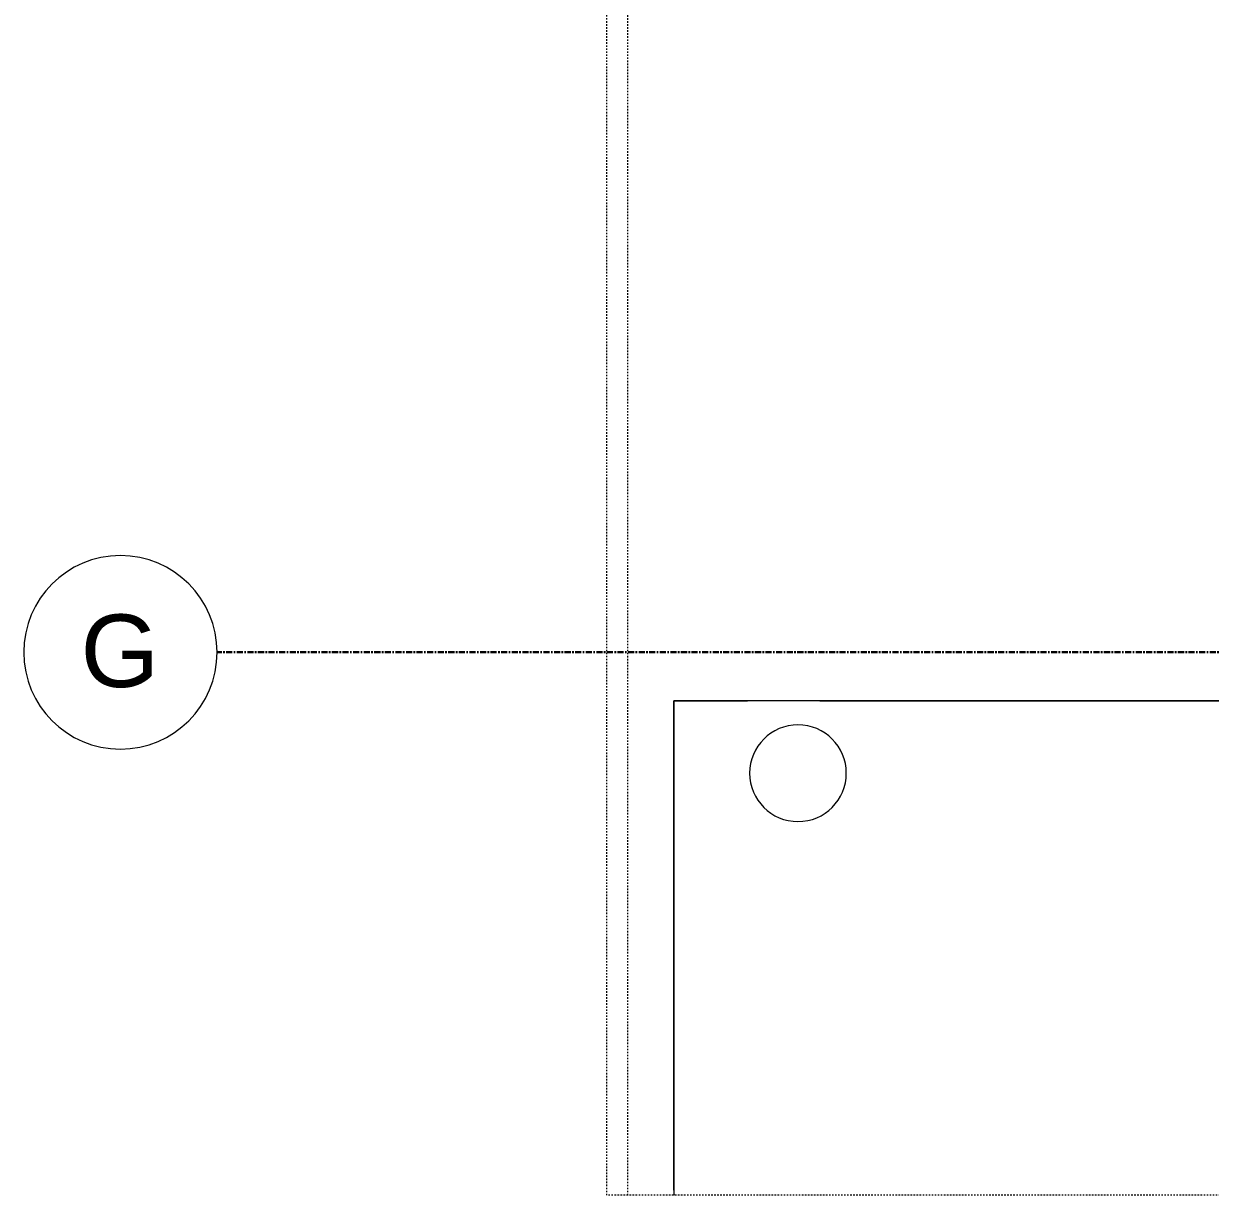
# Model space of a CAD drawing. Header units: inches. Extents: x -4058 to -1781, y 9814 to 12289.
# Drawn here: x -4057.8 to -3959.6, y 9846.3 to 9943.2 of the extents above; entities that cross this region are included whole.
import ezdxf

# ---------------------------------------------------------------- set-up
doc = ezdxf.new("R2010")
doc.units = ezdxf.units.IN
doc.header["$MEASUREMENT"] = 0
for name, pattern in [('Aligning Line 1_8_', [0.25, 0.125, -0.125]), ('Aligning Line 1_8__2_', [0.25, 0.125, -0.125]), ('Grid Line 1_2__2_', [0.875, 0.5, -0.125, 0.125, -0.125])]:
    doc.linetypes.add(name, pattern=pattern)
for name, color, linetype, lineweight in [('0-1', 7, 'Continuous', 5), ('0-2', 7, 'Continuous', 9), ('0-3', 165, 'Continuous', 5), ('C-TOPO', 7, 'Continuous', 9), ('E-LITE-EQPM-1', 7, 'Continuous', 9), ('G-ANNO-SYMB', 111, 'Aligning Line 1_8_', 9), ('G-ANNO-SYMB-2', 147, 'Aligning Line 1_8__2_', 9), ('S-GRID-2', 1, 'Grid Line 1_2__2_', 30), ('S-GRID-IDEN', 1, 'Continuous', 9), ('S-GRID-IDEN-1', 147, 'Continuous', 9)]:
    doc.layers.add(name, color=color, linetype=linetype, lineweight=lineweight)
doc.styles.add('Arial_1', font='arial.ttf', dxfattribs={"height": 6})

# ---------------------------------------------------------------- blocks, each defined once
blk = doc.blocks.new('Pathway_Cooper_McGraw-Edison _BSC-BRC_Round - Pathway_Cooper_McGraw-Edison _BSC-BRC_Round-2028611-UNIT PLANS - 1ST FLOOR')
at = {"layer": 'E-LITE-EQPM-1'}
for start, end in [(360, 180), (180, 360)]:
    blk.add_arc((0, 0), 4, start, end, dxfattribs=at)
blk = doc.blocks.new('CTR - 1st Phase - Shell_rvt-1-UNIT PLANS - 1ST FLOOR')
at = {"layer": '0-2'}
blk.add_blockref('Pathway_Cooper_McGraw-Edison _BSC-BRC_Round - Pathway_Cooper_McGraw-Edison _BSC-BRC_Round-2028611-UNIT PLANS - 1ST FLOOR', (-3993.716, 9881.189), dxfattribs=at)
blk = doc.blocks.new('CTR  - Topography_rvt-1-UNIT PLANS - 1ST FLOOR')
at = {"layer": 'C-TOPO'}
for p, q in [((-4003.992, 9880.668), (-4003.992, 9887.189)), ((-3997.904, 9887.189), (-4003.992, 9887.189)), ((-4003.992, 9887.189), (-3997.904, 9887.189)), ((-4003.992, 9887.189), (-4003.992, 9880.668)), ((-3991.917, 9887.189), (-3997.904, 9887.189)), ((-3991.917, 9887.189), (-3997.904, 9887.189)), ((-3943.722, 9887.189), (-3991.917, 9887.189)), ((-3991.917, 9887.189), (-3943.722, 9887.189)), ((-4003.992, 9846.693), (-4003.992, 9880.668)), ((-4003.992, 9880.668), (-4003.992, 9846.693)), ((-4003.992, 9846.693), (-4003.992, 9846.273)), ((-4003.992, 9846.693), (-4003.992, 9846.273))]:
    blk.add_line(p, q, dxfattribs=at)
blk = doc.blocks.new('Grid - Grid Head - Circle-1738874-UNIT PLANS - 1ST FLOOR')
at = {"layer": 'S-GRID-IDEN-1'}
for start, end in [(360, 180), (180, 360)]:
    blk.add_arc((0, 0), 0.25, start, end, dxfattribs=at)
blk = doc.blocks.new('CTR - 1st Phase - Structure_rvt-1-UNIT PLANS - 1ST FLOOR')
at = {"layer": 'G-ANNO-SYMB-2'}
blk.add_line((-4007.782, 9846.273), (-4007.782, 12240.758), dxfattribs=at)
at = {"layer": 'S-GRID-2'}
blk.add_line((-1781.273, 9891.189), (-4041.78, 9891.189), dxfattribs=at)
at = {"layer": '0-3', "xscale": 31.99999999999999, "yscale": 31.99999999999999, "zscale": 31.99999999999999, "rotation": 89.99999999999987}
blk.add_blockref('Grid - Grid Head - Circle-1738874-UNIT PLANS - 1ST FLOOR', (-4049.78, 9891.189), dxfattribs=at)
at = {"layer": 'S-GRID-IDEN', "insert": (-4053.079, 9894.316), "char_height": 6, "width": 7.979, "attachment_point": 1, "style": 'Arial_1'}
blk.add_mtext('G', dxfattribs=at)

msp = doc.modelspace()

# ---------------------------------------------------------------- block references
at = {"layer": '0-1'}
msp.add_blockref('CTR - 1st Phase - Shell_rvt-1-UNIT PLANS - 1ST FLOOR', (0, 0), dxfattribs=at)

# ---------------------------------------------------------------- next in the draw order: block references
msp.add_blockref('CTR  - Topography_rvt-1-UNIT PLANS - 1ST FLOOR', (0, 0), dxfattribs=at)

# ---------------------------------------------------------------- next in the draw order: block references
msp.add_blockref('CTR - 1st Phase - Structure_rvt-1-UNIT PLANS - 1ST FLOOR', (0, 0), dxfattribs=at)

# ---------------------------------------------------------------- next in the draw order: linework, layer by layer
at = {"layer": 'G-ANNO-SYMB'}
for p, q in [((-4009.5295, 9846.2766), (-4009.5295, 12240.74859)), ((-1813.52288, 9846.2766), (-4009.5295, 9846.2766))]:
    msp.add_line(p, q, dxfattribs=at)

doc.saveas('drawing.dxf')
